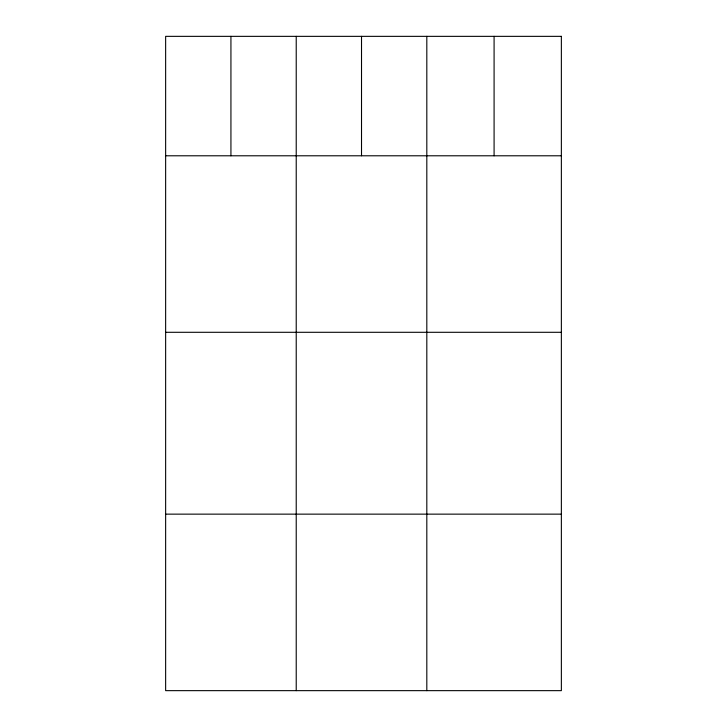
<?xml version="1.0" encoding="UTF-8"?>
<svg xmlns="http://www.w3.org/2000/svg" width="727" height="727" viewBox="0 0 727 727"><rect width="100%" height="100%" fill="white"/><g stroke="black" fill="none" stroke-linecap="round" stroke-linejoin="round"><path stroke-width="1.09" d="M165.638 155.787L561.362 155.787M165.638 332.294L561.362 332.294M165.638 514.143L561.362 514.143M494.087 36.35L494.087 155.787M426.813 36.35L426.813 690.65M361.519 36.35L361.519 155.787M296.225 36.35L296.225 690.65M230.932 36.35L230.932 155.787M561.362 36.35L165.638 36.35L165.638 690.65L561.362 690.65L561.362 36.35"/></g></svg>
